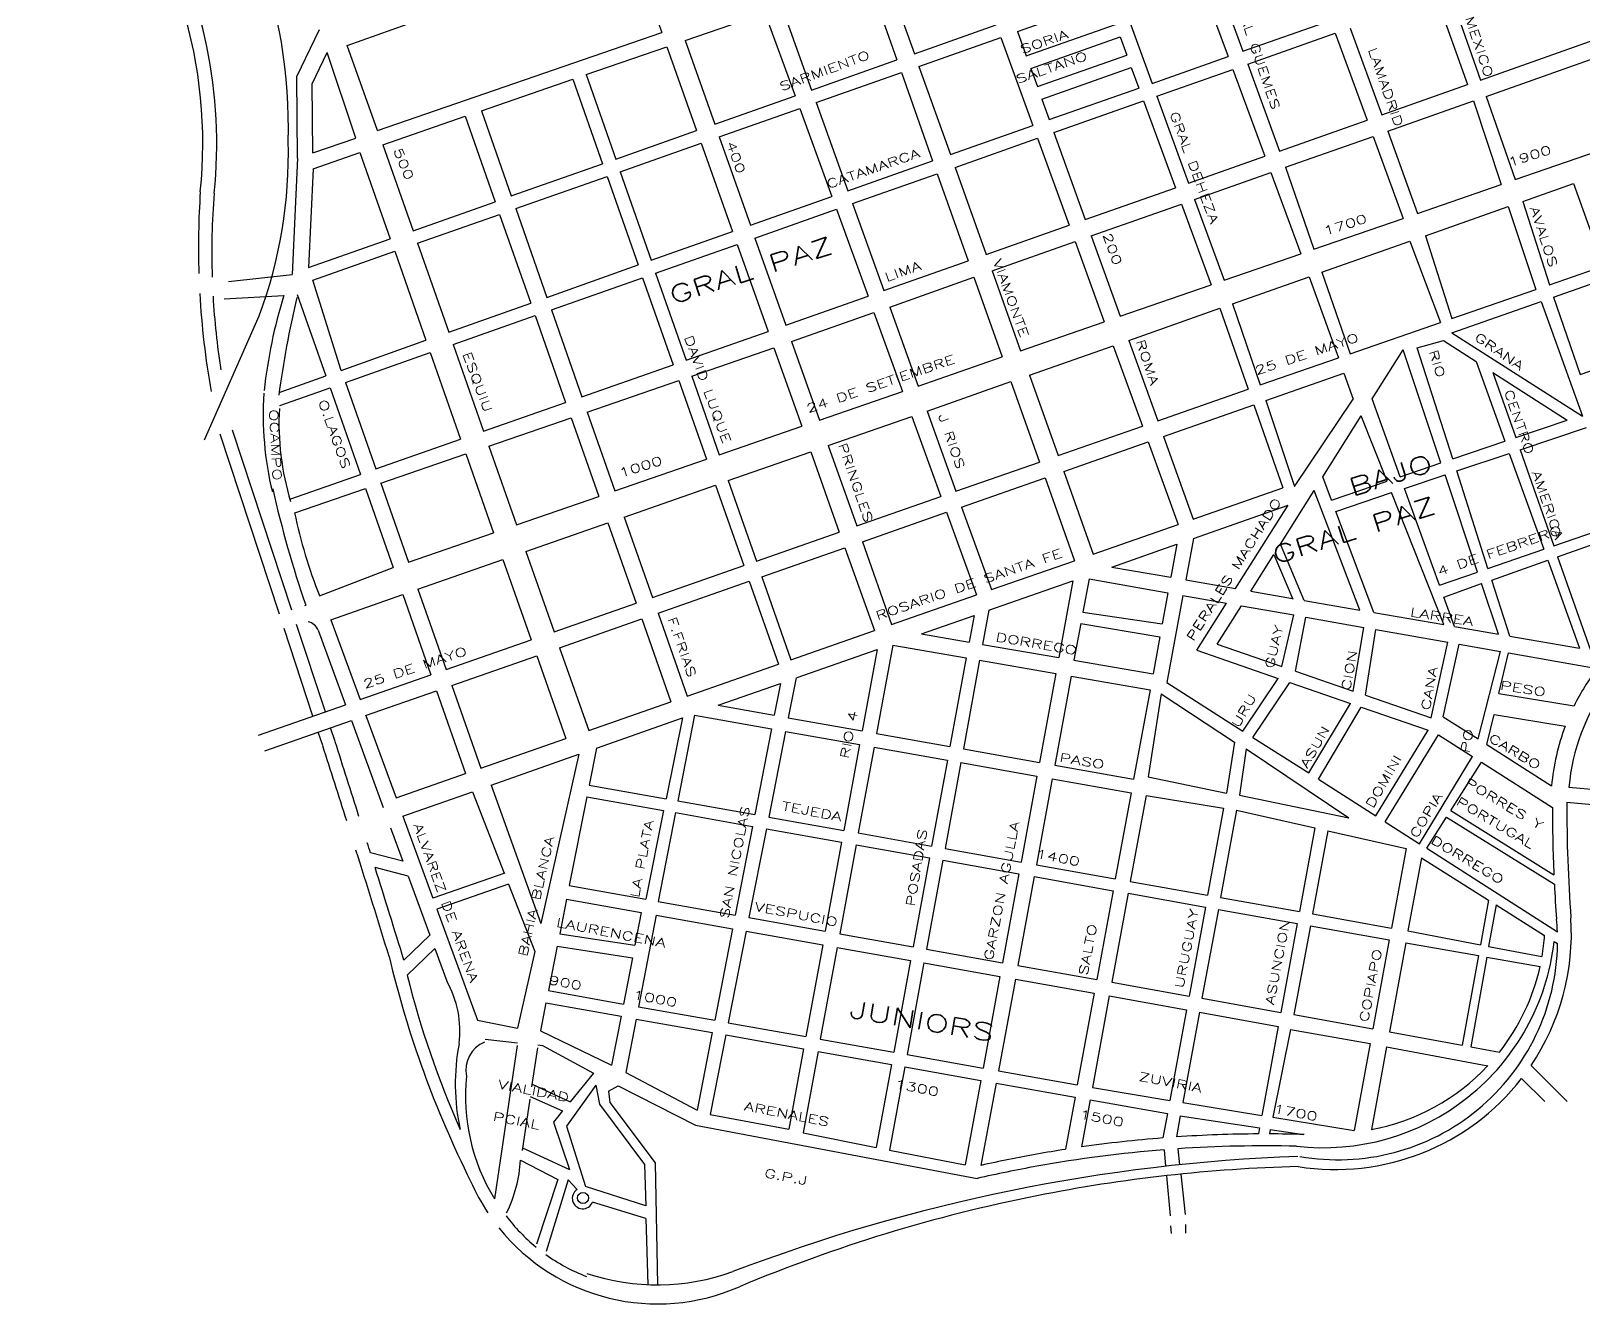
# Model space of a CAD drawing. Header units: millimetres. Extents: x 4375152 to 4409667, y 6523746 to 6549185.
# Drawn here: x 4388184 to 4389968, y 6523746 to 6525209 of the extents above; entities that cross this region are included whole.
import ezdxf

# ---------------------------------------------------------------- set-up
doc = ezdxf.new("R2010")
doc.units = ezdxf.units.MM
for name, color, linetype in [('FERROCARRIL', 252, 'VÍAS'), ('LINEA CALLE', 252, 'Continuous'), ('NOMBRE BARRIO', 8, 'Continuous'), ('NOMBRE CALLE', 252, 'Continuous')]:
    doc.layers.add(name, color=color, linetype=linetype)
doc.styles.add('ROMANS', font='romans')
doc.linetypes.add('VÍAS', pattern='A,3.81,[130,ltypeshp.shx,S=6.35,R=0,X=0,Y=0],3.81', length=7.62)

msp = doc.modelspace()

# ---------------------------------------------------------------- linework, layer by layer
at = {"layer": 'FERROCARRIL', "ltscale": 0.3, "transparency": 33554687, "flags": 128}
msp.add_lwpolyline([(4388383, 6524738.8), (4388445.7, 6524881.4, 0.095799), (4388479, 6525082.1, 0.099176), (4388441.1, 6525305.9, 0.028955), (4388401.5, 6525410.3, 0.018622), (4388363.9, 6525472.1), (4388330.9, 6525512.5), (4388289.5, 6525564.8), (4388255.4, 6525600.9, 0.143495), (4387953.5, 6525771, 0.093272), (4387608.5, 6525795.1, -0.007305), (4387281, 6525816.8, -0.046555), (4387034.3, 6525864.6, -0.094694), (4386733.5, 6526058.2, -0.095039), (4386562.4, 6526318.1, -0.110674), (4386501.4, 6526678.2), (4386631, 6527609.3), (4386717, 6528226.6), (4386818.4, 6528982.1), (4386939, 6529805.3), (4387089.5, 6530917.2), (4387240.1, 6532048.9), (4387340.9, 6532769.3), (4387406.3, 6533303.7), (4387418.6, 6533352.1), (4387561, 6534411.1), (4387667.1, 6535188.8), (4387748.3, 6535774.3), (4387829.1, 6536331.3), (4387831.5, 6536348)], format="xyb", dxfattribs=at)
at = {"layer": 'LINEA CALLE', "transparency": 33554687}
for p, q in [((4388546.9, 6525192.3), (4388872.3, 6525308.4)), ((4388872.3, 6525308.4), (4388908.3, 6525207)), ((4389539, 6525286.5), (4389576.2, 6525185.5)), ((4389145, 6525270.2), (4389178.5, 6525175.6)), ((4389164.8, 6525277), (4389198.6, 6525182.6)), ((4389521.8, 6525280.5), (4389559.1, 6525179.5)), ((4389435, 6525249.8), (4389471.8, 6525148.7)), ((4389798.6, 6525247.3), (4389834.3, 6525147.2)), ((4389814.1, 6525252.7), (4389849.1, 6525152.4)), ((4388935.1, 6525197.9), (4389026.9, 6525229.5)), ((4389026.9, 6525229.5), (4389061.6, 6525134.3)), ((4389046.2, 6525236.2), (4389080.4, 6525140.9)), ((4389317.2, 6525208.2), (4389419.4, 6525244.3)), ((4388489.1, 6525156.6), (4388514.9, 6525210.6)), ((4389198.6, 6525182.6), (4389292.7, 6525215.9)), ((4389327.2, 6525180.4), (4389429.6, 6525216.5)), ((4389576.2, 6525185.5), (4389676.9, 6525221.1)), ((4389699.3, 6525212.2), (4389735.7, 6525112.4)), ((4388581.5, 6525094.4), (4388546.9, 6525192.3)), ((4388581.5, 6525094.4), (4388908.3, 6525207)), ((4388935.1, 6525197.9), (4388969.1, 6525101.6)), ((4389203.7, 6525168.2), (4389297.9, 6525201.4)), ((4389297.9, 6525201.4), (4389334.7, 6525100.3)), ((4389317.2, 6525208.2), (4389327.2, 6525180.4)), ((4389332.4, 6525165.9), (4389434.9, 6525202.1)), ((4389434.9, 6525202.1), (4389442.6, 6525181.2)), ((4389581.6, 6525170.7), (4389682.3, 6525206.2)), ((4389682.3, 6525206.2), (4389718.9, 6525106.4)), ((4389849.1, 6525152.4), (4389981, 6525198.9)), ((4388506.5, 6525148), (4388523.8, 6525184.1)), ((4388556.6, 6525085.8), (4388523.8, 6525184.1)), ((4388821.4, 6525158.7), (4388914.1, 6525190.7)), ((4388914.1, 6525190.7), (4388948.4, 6525094.3)), ((4389080.4, 6525140.9), (4389178.5, 6525175.6)), ((4389339.9, 6525144.9), (4389442.6, 6525181.2)), ((4389471.8, 6525148.7), (4389559.1, 6525179.5)), ((4389855.6, 6525133.6), (4389987.6, 6525180.2)), ((4388489.7, 6525062.8), (4388489.1, 6525156.6)), ((4388821.4, 6525158.7), (4388855.4, 6525061.5)), ((4389085.6, 6525126.5), (4389183.6, 6525161.1)), ((4389183.6, 6525161.1), (4389219.6, 6525059.7)), ((4389203.7, 6525168.2), (4389240, 6525066.9)), ((4389332.4, 6525165.9), (4389340, 6525144.9)), ((4389345.1, 6525130.5), (4389447.9, 6525166.8)), ((4389447.9, 6525166.8), (4389456.5, 6525143.3)), ((4389477.3, 6525133.9), (4389564.5, 6525164.7)), ((4389564.5, 6525164.7), (4389601.3, 6525064.9)), ((4389581.6, 6525170.7), (4389618.3, 6525070.9)), ((4388507.4, 6525068.9), (4388506.5, 6525148)), ((4388701, 6525117.2), (4388806.1, 6525153.4)), ((4388806.1, 6525153.4), (4388840.3, 6525056.2)), ((4389353.6, 6525107), (4389456.5, 6525143.3)), ((4389735.7, 6525112.4), (4389834.3, 6525147.2)), ((4388969.1, 6525101.6), (4389061.6, 6525134.3)), ((4389085.6, 6525126.5), (4389122.1, 6525025.2)), ((4389345.2, 6525130.5), (4389353.6, 6525107)), ((4389359, 6525092.1), (4389462, 6525128.5)), ((4389462, 6525128.5), (4389498.6, 6525028.7)), ((4389477.3, 6525133.9), (4389513.7, 6525034)), ((4389742.5, 6525093.6), (4389841, 6525128.4)), ((4389841, 6525128.4), (4389872.8, 6525032.4)), ((4389855.6, 6525133.6), (4389888.9, 6525038)), ((4388587.8, 6525078.2), (4388682.3, 6525110.8)), ((4388682.3, 6525110.8), (4388716.8, 6525012.6)), ((4388701, 6525117.2), (4388735.4, 6525019.2)), ((4388974.2, 6525087.2), (4389066.8, 6525119.8)), ((4389066.8, 6525119.8), (4389103.6, 6525018.7)), ((4389618.3, 6525070.9), (4389718.9, 6525106.4)), ((4388507.4, 6525068.9), (4388556.6, 6525085.8)), ((4388855.4, 6525061.5), (4388948.4, 6525094.3)), ((4388974.2, 6525087.2), (4389010.1, 6524985.7)), ((4389240, 6525066.9), (4389334.7, 6525100.3)), ((4389245.3, 6525052), (4389340.1, 6525085.5)), ((4389340.1, 6525085.5), (4389376.5, 6524985.6)), ((4389359, 6525092.1), (4389395, 6524992.1)), ((4389625.2, 6525052.2), (4389725.8, 6525087.7)), ((4389725.8, 6525087.7), (4389760.3, 6524993.5)), ((4389742.5, 6525093.6), (4389776.8, 6524999.2)), ((4388507.6, 6525050.6), (4388561.5, 6525069.1)), ((4388561.5, 6525069.1), (4388596.3, 6524970.1)), ((4388587.8, 6525078.2), (4388622.5, 6524979.3)), ((4388860.5, 6525047), (4388953.5, 6525079.9)), ((4388953.5, 6525079.9), (4388989.5, 6524978.5)), ((4389888.9, 6525038), (4390021.9, 6525084)), ((4388489.7, 6525062.8), (4388483.6, 6524928.8)), ((4388507.6, 6525050.6), (4388502.4, 6524936.9)), ((4388735.4, 6525019.2), (4388840.3, 6525056.2)), ((4389122.1, 6525025.2), (4389219.6, 6525059.7)), ((4389245.3, 6525052), (4389281.1, 6524951.9)), ((4389513.7, 6525034), (4389601.3, 6525064.9)), ((4389625.2, 6525052.2), (4389657.8, 6524958.1)), ((4388740.5, 6525004.7), (4388845.4, 6525041.7)), ((4388845.4, 6525041.7), (4388881.1, 6524940)), ((4388860.5, 6525047), (4388896.1, 6524945.3)), ((4389127.4, 6525010.4), (4389224.9, 6525044.8)), ((4389224.9, 6525044.8), (4389260.4, 6524944.6)), ((4389520.5, 6525015.3), (4389608.2, 6525046.2)), ((4389608.2, 6525046.2), (4389642.7, 6524952.8)), ((4389776.8, 6524999.2), (4389872.8, 6525032.4)), ((4389897.7, 6525013), (4389956, 6525033.5)), ((4389956, 6525033.5), (4389990.1, 6524938.6)), ((4389010.1, 6524985.7), (4389103.6, 6525018.7)), ((4389395, 6524992.1), (4389498.6, 6525028.7)), ((4389520.5, 6525015.3), (4389554.4, 6524922.3)), ((4388622.5, 6524979.3), (4388716.8, 6525012.6)), ((4388627.6, 6524964.8), (4388721.9, 6524998.1)), ((4388721.9, 6524998.1), (4388757.7, 6524896.1)), ((4388740.5, 6525004.7), (4388776.4, 6524902.7)), ((4389015.4, 6524970.8), (4389109, 6525003.9)), ((4389109, 6525003.9), (4389145.3, 6524904)), ((4389127.4, 6525010.4), (4389163.4, 6524910.4)), ((4389401.8, 6524973.4), (4389505.5, 6525010)), ((4389505.5, 6525010), (4389539.6, 6524917.2)), ((4389786.1, 6524973.6), (4389881.1, 6525007.1)), ((4389881.1, 6525007.1), (4389912.6, 6524911.8)), ((4389897.7, 6525013), (4389928.3, 6524917.2)), ((4388896.1, 6524945.3), (4388989.5, 6524978.5)), ((4389281.1, 6524951.9), (4389376.5, 6524985.6)), ((4389657.8, 6524958.1), (4389760.3, 6524993.5)), ((4388502.4, 6524936.9), (4388596.3, 6524970.1)), ((4388627.6, 6524964.8), (4388663.5, 6524862.6)), ((4388901.2, 6524930.6), (4388994.8, 6524963.6)), ((4388994.8, 6524963.6), (4389030.4, 6524863.4)), ((4389015.4, 6524970.8), (4389050.8, 6524870.6)), ((4389287.8, 6524933.1), (4389383.3, 6524966.9)), ((4389383.3, 6524966.9), (4389416.8, 6524874.7)), ((4389401.8, 6524973.4), (4389435, 6524881)), ((4389667, 6524931.6), (4389768, 6524967.2)), ((4389768, 6524967.2), (4389803.1, 6524873.8)), ((4389786.1, 6524973.6), (4389816.2, 6524878.3)), ((4388507.2, 6524922.3), (4388601.4, 6524955.6)), ((4388601.4, 6524955.6), (4388637.3, 6524853.3)), ((4389163.4, 6524910.4), (4389260.4, 6524944.6)), ((4389554.4, 6524922.3), (4389642.7, 6524952.8)), ((4388410.6, 6524921.1), (4388483.6, 6524928.8)), ((4388776.4, 6524902.7), (4388881.1, 6524940)), ((4388781.4, 6524888.3), (4388886.3, 6524925.3)), ((4388886.3, 6524925.3), (4388921.4, 6524825.2)), ((4388901.2, 6524930.6), (4388936.3, 6524830.4)), ((4389170.2, 6524891.6), (4389267.1, 6524925.8)), ((4389267.1, 6524925.8), (4389299.6, 6524834.2)), ((4389287.8, 6524933.1), (4389320.6, 6524841.4)), ((4389564.3, 6524895.3), (4389652.4, 6524926.4)), ((4389652.4, 6524926.4), (4389685.9, 6524833.2)), ((4389667, 6524931.6), (4389699.5, 6524837.9)), ((4389928.3, 6524917.2), (4389990.1, 6524938.6)), ((4389932.9, 6524902.8), (4389995.1, 6524924.6)), ((4388539.8, 6524818.7), (4388507.2, 6524922.3)), ((4389435, 6524881), (4389539.6, 6524917.2)), ((4389816.2, 6524878.3), (4389912.6, 6524911.8)), ((4388405.6, 6524901), (4388473.9, 6524904.8)), ((4388489.5, 6524905.8), (4388522.2, 6524812.5)), ((4388663.5, 6524862.6), (4388757.7, 6524896.1)), ((4389050.8, 6524870.6), (4389145.3, 6524904)), ((4389170.2, 6524891.6), (4389202.9, 6524800.7)), ((4389445, 6524853.2), (4389549.6, 6524890.1)), ((4389549.6, 6524890.1), (4389582.2, 6524797.2)), ((4389564.3, 6524895.3), (4389596.1, 6524802.1)), ((4389816.2, 6524861.9), (4389918.7, 6524897.8)), ((4389918.7, 6524897.8), (4389966.4, 6524766)), ((4389932.9, 6524902.8), (4389963.7, 6524814.2)), ((4388668.5, 6524848.4), (4388762.8, 6524881.7)), ((4388762.8, 6524881.7), (4388797.8, 6524781.9)), ((4388781.4, 6524888.3), (4388816.5, 6524788.4)), ((4389057.4, 6524851.8), (4389152.1, 6524885.2)), ((4389152.1, 6524885.2), (4389185.1, 6524794.6)), ((4389320.6, 6524841.4), (4389416.8, 6524874.7)), ((4389699.5, 6524837.9), (4389803.1, 6524873.8)), ((4388539.8, 6524818.7), (4388637.3, 6524853.3)), ((4388936.3, 6524830.4), (4389030.4, 6524863.4)), ((4389445, 6524853.2), (4389478.3, 6524760.9)), ((4389776.3, 6524844.8), (4389806.5, 6524853.1)), ((4389806.5, 6524853.1), (4389844.1, 6524828.9)), ((4389816.2, 6524861.9), (4389966.4, 6524766)), ((4388544.7, 6524804.8), (4388642.3, 6524839.2)), ((4388642.3, 6524839.2), (4388677.2, 6524739.6)), ((4388668.5, 6524848.4), (4388703.5, 6524748.8)), ((4388942.7, 6524812.1), (4389037.1, 6524844.7)), ((4389037.1, 6524844.7), (4389069.1, 6524754.5)), ((4389057.4, 6524851.8), (4389089.4, 6524761.5)), ((4389330.7, 6524813.2), (4389427, 6524846.9)), ((4389427, 6524846.9), (4389460.6, 6524754.7)), ((4389724.6, 6524786), (4389760.2, 6524842.4)), ((4389803.7, 6524712.4), (4389760.2, 6524842.4)), ((4389817.3, 6524717), (4389776.3, 6524844.8)), ((4389963.7, 6524814.2), (4390026.9, 6524836.1)), ((4388816.5, 6524788.4), (4388921.4, 6524825.2)), ((4389202.9, 6524800.7), (4389299.6, 6524834.2)), ((4389596.1, 6524802.1), (4389685.9, 6524833.2)), ((4389844.1, 6524828.9), (4389877.2, 6524737.4)), ((4388468.6, 6524793.4), (4388522.2, 6524812.5)), ((4388544.7, 6524804.8), (4388579.6, 6524705.4)), ((4388822.7, 6524770.8), (4388927.8, 6524807)), ((4388927.8, 6524807), (4388959.6, 6524716.6)), ((4388942.7, 6524812.1), (4388974.3, 6524721.7)), ((4389213.2, 6524772), (4389309.6, 6524805.8)), ((4389309.6, 6524805.8), (4389342.4, 6524713.3)), ((4389330.7, 6524813.2), (4389363.7, 6524720.8)), ((4389602.3, 6524784), (4389692.2, 6524815.4)), ((4389692.2, 6524815.4), (4389702.9, 6524785.5)), ((4389863.5, 6524816.4), (4389948.7, 6524761.7)), ((4389863.5, 6524816.4), (4389889.7, 6524741.6)), ((4388469.3, 6524778.2), (4388527.1, 6524798.6)), ((4388527.1, 6524798.6), (4388562, 6524699.2)), ((4388703.5, 6524748.8), (4388797.8, 6524781.9)), ((4389089.4, 6524761.5), (4389185.1, 6524794.6)), ((4389478.3, 6524760.9), (4389582.2, 6524797.2)), ((4389602.3, 6524784), (4389635.3, 6524685.1)), ((4389635.3, 6524685.1), (4389702.9, 6524785.5)), ((4389756.9, 6524696.5), (4389724.6, 6524786)), ((4388709.5, 6524731.8), (4388804, 6524764.3)), ((4388804, 6524764.3), (4388835.8, 6524673.8)), ((4388822.7, 6524770.8), (4388854.5, 6524680.2)), ((4389099.7, 6524732.3), (4389195.5, 6524765.9)), ((4389195.5, 6524765.9), (4389229, 6524673.7)), ((4389213.2, 6524772), (4389246.4, 6524679.8)), ((4389484.8, 6524742.8), (4389588.5, 6524779.1)), ((4389588.5, 6524779.1), (4389622, 6524683.7)), ((4389667.9, 6524696.3), (4389712.2, 6524766.5)), ((4389741.8, 6524691.4), (4389712.2, 6524766.5)), ((4388483.2, 6524543.1), (4388415, 6524750)), ((4388974.3, 6524721.7), (4389069.1, 6524754.5)), ((4389363.7, 6524720.8), (4389460.6, 6524754.7)), ((4389889.7, 6524741.6), (4389948.7, 6524761.7)), ((4389894.6, 6524727.5), (4389971.1, 6524753)), ((4388469, 6524538.4), (4388400.8, 6524745.3)), ((4388579.6, 6524705.4), (4388677.2, 6524739.6)), ((4388709.5, 6524731.8), (4388741.3, 6524641.1)), ((4389099.7, 6524732.3), (4389132.4, 6524639.9)), ((4389370.2, 6524702.7), (4389467.1, 6524736.6)), ((4389467.1, 6524736.6), (4389501.7, 6524641.7)), ((4389484.8, 6524742.8), (4389519.1, 6524647.7)), ((4389817.3, 6524717), (4389877.2, 6524737.4)), ((4388585.3, 6524689), (4388683.2, 6524722.7)), ((4388683.2, 6524722.7), (4388715.1, 6524632)), ((4388854.5, 6524680.2), (4388959.6, 6524716.6)), ((4388984.7, 6524692), (4389079.5, 6524725.2)), ((4389079.5, 6524725.2), (4389112.3, 6524632.9)), ((4389246.4, 6524679.8), (4389342.4, 6524713.3)), ((4389756.9, 6524696.5), (4389803.7, 6524712.4)), ((4389821.8, 6524703.1), (4389882.2, 6524723.3)), ((4389882.2, 6524723.3), (4389922, 6524613.3)), ((4389894.6, 6524727.5), (4389933.3, 6524617.2)), ((4388482.2, 6524671.2), (4388562, 6524699.2)), ((4389252.9, 6524661.7), (4389348.8, 6524695.2)), ((4389348.8, 6524695.2), (4389382.6, 6524600)), ((4389370.2, 6524702.7), (4389404.2, 6524607.6)), ((4389677.9, 6524669.6), (4389667.9, 6524696.3)), ((4389761.8, 6524683.1), (4389808.4, 6524698.6)), ((4389845.8, 6524587), (4389808.4, 6524698.6)), ((4389857.7, 6524591.1), (4389821.8, 6524703.1)), ((4388486.5, 6524654.9), (4388567.8, 6524682.9)), ((4388567.8, 6524682.9), (4388599.7, 6524592.1)), ((4388585.3, 6524689), (4388617.3, 6524598.2)), ((4388865.1, 6524650.2), (4388970, 6524686.9)), ((4388970, 6524686.9), (4389002.5, 6524594.5)), ((4388984.7, 6524692), (4389017, 6524599.6)), ((4389519.1, 6524647.7), (4389622, 6524683.7)), ((4389619.2, 6524619.1), (4389658, 6524680.5)), ((4389710.3, 6524543.3), (4389658, 6524680.5)), ((4389677.8, 6524669.6), (4389741.8, 6524691.4)), ((4389682.8, 6524656.7), (4389747, 6524678.2)), ((4389806.9, 6524526.5), (4389747, 6524678.2)), ((4389802, 6524571.8), (4389761.8, 6524683.1)), ((4388741.3, 6524641.1), (4388835.8, 6524673.8)), ((4389132.4, 6524639.9), (4389229, 6524673.7)), ((4389252.9, 6524661.7), (4389287.1, 6524566.7)), ((4389519.3, 6524625.7), (4389628.2, 6524664)), ((4389567.7, 6524568), (4389628.2, 6524664)), ((4389726.5, 6524540.5), (4389682.8, 6524656.7)), ((4388752, 6524610.6), (4388846.4, 6524643.6)), ((4388846.4, 6524643.6), (4388878.9, 6524551.3)), ((4388865.1, 6524650.2), (4388897.5, 6524557.8)), ((4389138.8, 6524621.7), (4389235.6, 6524655.6)), ((4389235.6, 6524655.6), (4389270.1, 6524560.7)), ((4389404.2, 6524607.6), (4389501.7, 6524641.7)), ((4389933.3, 6524617.2), (4390010.5, 6524643.8)), ((4388617.3, 6524598.2), (4388715.1, 6524632)), ((4389017, 6524599.6), (4389112.3, 6524632.9)), ((4389138.8, 6524621.7), (4389172.4, 6524526.6)), ((4389519.3, 6524625.7), (4389510.5, 6524577.9)), ((4389937.8, 6524604.5), (4390014.9, 6524631.8)), ((4388752, 6524610.6), (4388784.5, 6524518.3)), ((4389023.4, 6524581.3), (4389118.8, 6524614.7)), ((4389118.8, 6524614.7), (4389152.6, 6524519.7)), ((4389425.4, 6524592.7), (4389500.2, 6524619)), ((4389500.2, 6524619), (4389493.2, 6524580.9)), ((4389585.1, 6524565), (4389611.7, 6524607.2)), ((4389611.7, 6524607.2), (4389633.5, 6524555.8)), ((4389646.5, 6524554.3), (4389619.2, 6524619.1)), ((4389857.7, 6524591.1), (4389922, 6524613.3)), ((4389937.8, 6524604.5), (4389975.4, 6524497.2)), ((4388515, 6524559.8), (4388599.7, 6524592.1)), ((4388628.1, 6524567.2), (4388725.8, 6524601.4)), ((4388725.8, 6524601.4), (4388758.2, 6524509.1)), ((4388897.5, 6524557.8), (4389002.5, 6524594.5)), ((4389287.1, 6524566.7), (4389382.6, 6524600)), ((4389425.4, 6524592.7), (4389493.2, 6524580.9)), ((4389802, 6524571.8), (4389845.8, 6524587)), ((4389862, 6524577.7), (4389926.6, 6524600.5)), ((4389926.6, 6524600.5), (4389963.1, 6524499.4)), ((4388904, 6524539.5), (4389008.9, 6524576.3)), ((4389008.9, 6524576.3), (4389042.3, 6524481.1)), ((4389023.4, 6524581.3), (4389056.7, 6524486.2)), ((4389284.2, 6524543.1), (4389380.7, 6524577)), ((4389380.7, 6524577), (4389364.4, 6524488.6)), ((4389399.3, 6524579.1), (4389392.2, 6524540.8)), ((4389399.3, 6524579.1), (4389489.9, 6524563.1)), ((4389510.5, 6524577.9), (4389567.7, 6524568)), ((4389806.9, 6524558.2), (4389850.3, 6524573.6)), ((4389869.7, 6524515.6), (4389850.3, 6524573.6)), ((4389882.7, 6524513.3), (4389862, 6524577.7)), ((4388528, 6524532.1), (4388610.6, 6524561.1)), ((4388610.6, 6524561.1), (4388643, 6524468.8)), ((4388628.1, 6524567.2), (4388660.5, 6524475)), ((4388784.5, 6524518.3), (4388878.9, 6524551.3)), ((4389172.4, 6524526.6), (4389270.1, 6524560.7)), ((4389489.9, 6524563.1), (4389483.3, 6524527.3)), ((4389507.2, 6524560.1), (4389488.8, 6524460)), ((4389507.2, 6524560.1), (4389557.1, 6524551.2)), ((4389523, 6524497), (4389557.1, 6524551.2)), ((4389585.1, 6524565), (4389633.1, 6524556.7)), ((4389646.5, 6524554.3), (4389710.3, 6524543.3)), ((4389819.1, 6524524.4), (4389806.9, 6524558.2)), ((4388498, 6524548.6), (4388499.1, 6524548.9)), ((4388528, 6524532.1), (4388561.6, 6524440.3)), ((4388790.9, 6524500), (4388885.3, 6524533)), ((4388885.3, 6524533), (4388918.7, 6524437.9)), ((4388904, 6524539.5), (4388937.4, 6524444.4)), ((4389206.9, 6524515.9), (4389267.3, 6524537.1)), ((4389267.3, 6524537.1), (4389261.6, 6524506.4)), ((4389284.2, 6524543.1), (4389277, 6524503.8)), ((4389392.2, 6524540.8), (4389483.3, 6524527.3)), ((4389546.5, 6524504), (4389574.4, 6524548.2)), ((4389574.4, 6524548.2), (4389634.5, 6524537.6)), ((4389621, 6524478.4), (4389634.5, 6524537.6)), ((4389636.4, 6524473.1), (4389648.4, 6524535.1)), ((4389648.4, 6524535.1), (4389715.1, 6524523.4)), ((4389726.5, 6524540.5), (4389806.9, 6524526.5)), ((4388507.5, 6524421.4), (4388474.4, 6524521.9)), ((4388521.7, 6524426.4), (4388488.6, 6524526.6)), ((4388513.6, 6524520), (4388544.9, 6524434.5)), ((4389056.7, 6524486.2), (4389152.6, 6524519.7)), ((4389206.9, 6524515.9), (4389261.6, 6524506.4)), ((4389389.8, 6524527.7), (4389382, 6524485.5)), ((4389389.8, 6524527.7), (4389480.6, 6524512.5)), ((4389702.9, 6524450.1), (4389715.1, 6524523.4)), ((4389717.1, 6524445.3), (4389728.8, 6524520.9)), ((4389728.8, 6524520.9), (4389811.6, 6524506.3)), ((4389819.1, 6524524.4), (4389869.7, 6524515.6)), ((4388660.5, 6524475), (4388758.2, 6524509.1)), ((4388790.9, 6524500), (4388824.3, 6524404.9)), ((4389063.9, 6524465.7), (4389155.8, 6524498)), ((4389155.8, 6524498), (4389138.6, 6524404.4)), ((4389173.8, 6524502.8), (4389155.2, 6524401.4)), ((4389173.8, 6524502.8), (4389258.2, 6524488.2)), ((4389277, 6524503.8), (4389364.4, 6524488.6)), ((4389480.6, 6524512.5), (4389472.8, 6524469.8)), ((4389523, 6524497), (4389616.6, 6524464.7)), ((4389546.5, 6524504), (4389621, 6524478.4)), ((4389792.5, 6524419.3), (4389811.6, 6524506.3)), ((4389806.2, 6524420.6), (4389824.5, 6524504.1)), ((4389824.5, 6524504.1), (4389872.1, 6524495.7)), ((4389882.7, 6524513.3), (4389963.1, 6524499.4)), ((4388667, 6524456.6), (4388764.7, 6524490.8)), ((4388764.7, 6524490.8), (4388798.1, 6524395.8)), ((4388937.4, 6524444.4), (4389042.3, 6524481.1)), ((4389258.2, 6524488.2), (4389239.5, 6524386.4)), ((4389273.6, 6524485.5), (4389254.9, 6524383.6)), ((4389273.6, 6524485.5), (4389361.1, 6524470.4)), ((4389382, 6524485.5), (4389472.8, 6524469.8)), ((4389846.3, 6524395.1), (4389872.1, 6524495.7)), ((4389870.4, 6524447.3), (4389881.4, 6524494)), ((4389881.4, 6524494), (4389983.3, 6524476)), ((4388561.6, 6524440.3), (4388643, 6524468.8)), ((4389062.7, 6524465.4), (4389053.7, 6524419.5)), ((4389361.1, 6524470.4), (4389342.2, 6524368.1)), ((4389378.7, 6524467.4), (4389359.8, 6524364.9)), ((4389378.7, 6524467.4), (4389469.4, 6524451.7)), ((4389576.2, 6524404.2), (4389616.6, 6524464.7)), ((4389636.4, 6524473.1), (4389702.9, 6524450.1)), ((4388568, 6524422), (4388649.4, 6524450.4)), ((4388649.4, 6524450.4), (4388682.8, 6524355.5)), ((4388667, 6524456.6), (4388700.4, 6524361.6)), ((4388973.3, 6524433.8), (4389044.7, 6524458.9)), ((4389044.7, 6524458.9), (4389037.6, 6524422.4)), ((4389469.4, 6524451.7), (4389450.5, 6524348.8)), ((4389482.3, 6524447), (4389467.3, 6524351.4)), ((4389482.3, 6524447), (4389566.6, 6524391.5)), ((4389488.8, 6524460), (4389576.2, 6524404.2)), ((4389587.5, 6524396.9), (4389630.2, 6524459.9)), ((4389630.2, 6524459.9), (4389699.7, 6524435.9)), ((4389717.1, 6524445.3), (4389792.5, 6524419.3)), ((4389870.4, 6524447.3), (4389956.7, 6524433.1)), ((4388445, 6524399.6), (4388544.9, 6524434.5)), ((4388824.3, 6524404.9), (4388918.7, 6524437.9)), ((4388973.3, 6524433.8), (4389037.6, 6524422.4)), ((4389651.7, 6524356), (4389699.7, 6524435.9)), ((4389663.1, 6524348.7), (4389712.2, 6524431.6)), ((4389712.2, 6524431.6), (4389789, 6524405.1)), ((4388452.1, 6524381.4), (4388551.6, 6524416.2)), ((4388533, 6524392.1), (4388527.8, 6524407.9)), ((4388551.6, 6524416.2), (4388588.2, 6524316.2)), ((4388568.3, 6524422), (4388602.9, 6524327.6)), ((4388833.4, 6524384.7), (4388932, 6524419.3)), ((4388932, 6524419.3), (4388913.2, 6524326.4)), ((4388945.8, 6524422.5), (4388926.6, 6524324)), ((4388945.8, 6524422.5), (4389034.5, 6524406.7)), ((4389034.5, 6524406.7), (4389015.3, 6524308.2)), ((4389053.7, 6524419.5), (4389138.6, 6524404.4)), ((4389806.2, 6524420.6), (4389846.3, 6524395.1)), ((4389856.5, 6524388.6), (4389864.7, 6524423.1)), ((4389864.7, 6524423.1), (4389946.5, 6524409.7)), ((4388518.7, 6524387.4), (4388513.6, 6524402.9)), ((4388700.4, 6524361.6), (4388798.1, 6524395.8)), ((4389050.6, 6524403.8), (4389031.2, 6524305.3)), ((4389050.6, 6524403.8), (4389135.7, 6524388.6)), ((4389155.2, 6524401.4), (4389239.5, 6524386.4)), ((4389566.6, 6524391.5), (4389557.1, 6524332.6)), ((4389587.5, 6524396.9), (4389651.7, 6524356)), ((4389728.8, 6524306.8), (4389789, 6524405.1)), ((4389739.7, 6524299.8), (4389800.8, 6524399.8)), ((4389800.8, 6524399.8), (4389839.8, 6524375)), ((4388712.1, 6524342.1), (4388813, 6524377.5)), ((4388813, 6524377.5), (4388769.5, 6524182.8)), ((4388833.4, 6524384.7), (4388825, 6524342.1)), ((4389135.7, 6524388.6), (4389117.5, 6524289.9)), ((4389152.3, 6524385.7), (4389134.1, 6524287)), ((4389152.3, 6524385.7), (4389236.6, 6524370.6)), ((4389254.9, 6524383.6), (4389342.2, 6524368.1)), ((4389579.7, 6524383.7), (4389572.1, 6524330.4)), ((4389579.7, 6524383.7), (4389697.8, 6524304.5)), ((4389779.1, 6524274.6), (4389839.8, 6524375)), ((4389856.5, 6524388.6), (4389930.8, 6524341.3)), ((4388602.9, 6524327.6), (4388682.8, 6524355.5)), ((4389236.6, 6524370.6), (4389218.4, 6524272)), ((4389252, 6524367.9), (4389233.8, 6524269.2)), ((4389252, 6524367.9), (4389339.3, 6524352.3)), ((4389359.8, 6524364.9), (4389450.5, 6524348.8)), ((4389814.9, 6524312.8), (4389850.2, 6524368.4)), ((4389850.2, 6524368.4), (4389931.8, 6524316.4)), ((4388712.1, 6524342.1), (4388769.5, 6524182.8)), ((4388825, 6524342.1), (4388913.2, 6524326.4)), ((4389339.3, 6524352.3), (4389321.2, 6524253.6)), ((4389356.9, 6524349.2), (4389338.8, 6524250.5)), ((4389356.9, 6524349.2), (4389447.6, 6524333)), ((4389467.3, 6524351.4), (4389557.1, 6524332.6)), ((4389663.1, 6524348.7), (4389728.8, 6524306.8)), ((4389950.7, 6524339.7), (4390042.3, 6524331.8)), ((4388610.6, 6524306.4), (4388690.7, 6524334.5)), ((4388690.7, 6524334.5), (4388727.2, 6524240.7)), ((4388822.3, 6524328.5), (4388802, 6524226.6)), ((4388822.3, 6524328.5), (4388910.4, 6524312.8)), ((4388926.6, 6524324), (4389015.3, 6524308.2)), ((4389447.6, 6524333), (4389429.4, 6524234.3)), ((4389464.8, 6524330), (4389446.7, 6524231.3)), ((4389464.8, 6524330), (4389554, 6524315.5)), ((4389572.1, 6524330.4), (4389697.8, 6524304.5)), ((4389948.4, 6524322.3), (4390029.6, 6524314.9)), ((4388610.6, 6524306.4), (4388645.1, 6524212.2)), ((4388910.4, 6524312.8), (4388889.9, 6524211)), ((4388923.9, 6524310.4), (4388904, 6524208.4)), ((4388923.9, 6524310.4), (4389012.6, 6524294.6)), ((4389031.2, 6524305.3), (4389117.5, 6524289.9)), ((4389554, 6524315.5), (4389535.6, 6524215.4)), ((4389568.9, 6524313.1), (4389550.5, 6524212.8)), ((4389568.9, 6524313.1), (4389658.8, 6524292.8)), ((4389739.7, 6524299.8), (4389779.1, 6524274.6)), ((4389787.4, 6524269.4), (4389810.1, 6524305.3)), ((4389810.1, 6524305.3), (4389934, 6524228.1)), ((4389814.9, 6524312.8), (4389933.4, 6524238.9)), ((4388596.7, 6524293), (4388610.7, 6524254.6)), ((4389012.6, 6524294.6), (4388992.7, 6524192.6)), ((4389028.5, 6524291.7), (4389008.4, 6524189.8)), ((4389028.5, 6524291.7), (4389115, 6524276.3)), ((4389134.1, 6524287), (4389218.4, 6524272)), ((4389658.8, 6524292.8), (4389641.1, 6524196.6)), ((4389673.7, 6524289.5), (4389656.1, 6524193.9)), ((4389673.7, 6524289.5), (4389763.6, 6524269.2)), ((4388610.7, 6524254.6), (4388573.7, 6524264.1)), ((4389115, 6524276.3), (4389096.2, 6524174.2)), ((4389131.6, 6524273.4), (4389112.8, 6524171.2)), ((4389131.6, 6524273.4), (4389215.9, 6524258.3)), ((4389233.8, 6524269.2), (4389321.2, 6524253.6)), ((4389763.6, 6524269.2), (4389746.7, 6524177.8)), ((4389787.4, 6524269.4), (4389937.5, 6524173.5)), ((4388617, 6524237.5), (4388578.9, 6524247.3)), ((4389215.9, 6524258.3), (4389197.1, 6524156.2)), ((4389231.3, 6524255.6), (4389212.5, 6524153.4)), ((4389231.3, 6524255.6), (4389318.7, 6524240)), ((4389338.8, 6524250.5), (4389429.4, 6524234.3)), ((4389781.2, 6524258.5), (4389765.7, 6524174.4)), ((4389781.2, 6524258.5), (4389858.5, 6524209.8)), ((4388617, 6524237.5), (4388641.9, 6524169.6)), ((4388727.9, 6524240.9), (4388645.1, 6524212.2)), ((4389318.7, 6524240), (4389299.8, 6524137.9)), ((4389336.3, 6524236.9), (4389317.5, 6524134.7)), ((4389336.3, 6524236.9), (4389426.9, 6524220.7)), ((4389446.7, 6524231.3), (4389535.6, 6524215.4)), ((4388732.1, 6524228.1), (4388649.7, 6524199.6)), ((4388732.1, 6524228.1), (4388762.3, 6524150.6)), ((4388798.9, 6524210.9), (4388791, 6524171.2)), ((4388798.9, 6524210.9), (4388884.6, 6524195.6)), ((4388802, 6524226.6), (4388889.9, 6524211)), ((4389426.9, 6524220.7), (4389408.1, 6524118.6)), ((4389444.2, 6524217.7), (4389425.4, 6524115.5)), ((4389444.2, 6524217.7), (4389533.1, 6524201.8)), ((4389550.5, 6524212.8), (4389641.1, 6524196.6)), ((4388649.7, 6524199.6), (4388696.6, 6524071.7)), ((4388884.6, 6524195.6), (4388877.4, 6524158.1)), ((4388904, 6524208.4), (4388992.7, 6524192.6)), ((4389533.1, 6524201.8), (4389514.2, 6524099.6)), ((4389547.9, 6524199.2), (4389529.1, 6524097)), ((4389547.9, 6524199.2), (4389638.6, 6524183)), ((4389656.1, 6524193.9), (4389746.7, 6524177.8)), ((4389858.5, 6524209.8), (4389849.1, 6524158.5)), ((4389867, 6524204.4), (4389858.5, 6524156.7)), ((4389867, 6524204.4), (4389922.8, 6524169.3)), ((4388901.9, 6524192.5), (4388881.6, 6524087.3)), ((4388901.9, 6524192.5), (4388989.6, 6524176.9)), ((4388989.6, 6524176.9), (4388969.1, 6524071.7)), ((4389008.4, 6524189.8), (4389096.2, 6524174.2)), ((4389638.6, 6524183), (4389619.8, 6524080.8)), ((4389653.6, 6524180.3), (4389634.8, 6524078.2)), ((4389653.6, 6524180.3), (4389744.2, 6524164.2)), ((4388612, 6524140.9), (4388641.9, 6524169.6)), ((4388791, 6524171.2), (4388877.4, 6524158.1)), ((4389005.3, 6524174.1), (4388984.6, 6524068.9)), ((4389005.3, 6524174.1), (4389093.3, 6524158.4)), ((4389093.3, 6524158.4), (4389073.9, 6524053)), ((4389112.8, 6524171.2), (4389197.1, 6524156.2)), ((4389744.2, 6524164.2), (4389725.4, 6524062)), ((4389763.2, 6524160.8), (4389744.4, 6524058.6)), ((4389763.2, 6524160.8), (4389846.8, 6524146)), ((4389765.7, 6524174.4), (4389849.1, 6524158.5)), ((4389933.9, 6524162.3), (4389937.6, 6524159.9)), ((4388615.6, 6524123.5), (4388647.5, 6524154.2)), ((4388647.5, 6524154.2), (4388661.2, 6524116.7)), ((4388762.3, 6524150.6), (4388742.6, 6524062.7)), ((4388788.2, 6524156.8), (4388778, 6524105.8)), ((4388788.2, 6524156.8), (4388874.6, 6524143.6)), ((4388874.6, 6524143.6), (4388864.3, 6524090.4)), ((4389109.9, 6524155.4), (4389090.5, 6524050)), ((4389109.9, 6524155.4), (4389194.2, 6524140.4)), ((4389194.2, 6524140.4), (4389174.8, 6524035)), ((4389212.5, 6524153.4), (4389299.8, 6524137.9)), ((4389846.8, 6524146), (4389827.9, 6524043.1)), ((4389856.3, 6524144.3), (4389838, 6524041.3)), ((4389856.3, 6524144.3), (4389917.6, 6524133.4)), ((4389858.5, 6524156.7), (4389919.8, 6524145.1)), ((4389209.6, 6524137.7), (4389190.2, 6524032.3)), ((4389209.6, 6524137.7), (4389296.9, 6524122.1)), ((4389296.9, 6524122.1), (4389277.5, 6524016.7)), ((4389317.5, 6524134.7), (4389408.1, 6524118.6)), ((4388778, 6524105.8), (4388864.3, 6524090.4)), ((4389314.6, 6524118.9), (4389295.1, 6524013.6)), ((4389314.6, 6524118.9), (4389405.2, 6524102.8)), ((4389425.4, 6524115.5), (4389514.2, 6524099.6)), ((4388775.2, 6524091.7), (4388768.8, 6524059.5)), ((4388775.2, 6524091.7), (4388861.6, 6524076.3)), ((4388881.6, 6524087.3), (4388969.1, 6524071.7)), ((4389405.2, 6524102.8), (4389385.8, 6523997.4)), ((4389422.5, 6524099.7), (4389403.1, 6523994.3)), ((4389422.5, 6524099.7), (4389511.3, 6524083.9)), ((4389529.1, 6524097), (4389619.8, 6524080.8)), ((4388696.6, 6524071.7), (4388742.6, 6524062.7)), ((4388861.6, 6524076.3), (4388850.7, 6524020.1)), ((4388878.8, 6524073.2), (4388866.9, 6524011.6)), ((4388878.8, 6524073.2), (4388966.4, 6524057.6)), ((4388984.6, 6524068.9), (4389073.9, 6524053)), ((4389511.3, 6524083.9), (4389492.2, 6523979.7)), ((4389526.2, 6524081.2), (4389507.1, 6523977.3)), ((4389526.2, 6524081.2), (4389616.7, 6524064.4)), ((4389634.8, 6524078.2), (4389725.4, 6524062)), ((4388705.2, 6524050), (4388742.7, 6524045.9)), ((4388768.8, 6524059.5), (4388850.7, 6524020.1)), ((4388966.4, 6524057.6), (4388949, 6523968.4)), ((4388981.9, 6524054.9), (4388963.9, 6523963.6)), ((4388981.9, 6524054.9), (4389071.3, 6524038.9)), ((4389090.5, 6524050), (4389174.8, 6524035)), ((4389616.7, 6524064.4), (4389598, 6523962.4)), ((4389630.8, 6524061), (4389610.4, 6523960.4)), ((4389630.8, 6524061), (4389722.3, 6524044.9)), ((4389744.4, 6524058.6), (4389827.9, 6524043.1)), ((4388766, 6524043.4), (4388771.4, 6524042.8)), ((4388771.4, 6524042.8), (4388829.7, 6524011)), ((4388771.4, 6524042.8), (4388829.7, 6524011)), ((4389071.3, 6524038.9), (4389054.3, 6523946.5)), ((4389087.9, 6524036), (4389070.6, 6523942.2)), ((4389087.9, 6524036), (4389172.2, 6524020.9)), ((4389190.2, 6524032.3), (4389277.5, 6524016.7)), ((4389722.3, 6524044.9), (4389703.9, 6523945.1)), ((4389741.2, 6524041.2), (4389723.7, 6523946.1)), ((4389741.2, 6524041.2), (4389857.5, 6524019.5)), ((4389838, 6524041.3), (4389870.9, 6524035.2)), ((4389172.2, 6524020.9), (4389154.7, 6523925.6)), ((4389187.6, 6524018.2), (4389170, 6523922.6)), ((4389187.6, 6524018.2), (4389274.9, 6524002.6)), ((4389907.2, 6524019.8), (4389948.6, 6523978.3)), ((4388759.2, 6523998.4), (4388803, 6523978.1)), ((4388858.2, 6523996.5), (4388947, 6523951.3)), ((4388866.9, 6524011.6), (4388949, 6523968.4)), ((4389274.9, 6524002.6), (4389257, 6523905.4)), ((4389292.6, 6523999.5), (4389275.1, 6523904.9)), ((4389292.6, 6523999.5), (4389383.2, 6523983.3)), ((4389295.1, 6524013.6), (4389385.8, 6523997.4)), ((4389896.4, 6524004.8), (4389923.1, 6523978.4)), ((4388757, 6523984.3), (4388794.4, 6523967.5)), ((4389383.2, 6523983.3), (4389372.2, 6523923.4)), ((4389400.5, 6523980.3), (4389390.5, 6523926.1)), ((4389400.5, 6523980.3), (4389489.4, 6523964.4)), ((4389403.1, 6523994.3), (4389492.2, 6523979.7)), ((4388963.9, 6523963.6), (4389054.3, 6523946.5)), ((4389489.4, 6523964.4), (4389484.2, 6523936.5)), ((4389504.2, 6523961.8), (4389499.8, 6523937.6)), ((4389504.2, 6523961.8), (4389595.3, 6523948.1)), ((4389507.1, 6523977.3), (4389598, 6523962.4)), ((4388947, 6523951.3), (4389270.6, 6523889.8)), ((4389595.3, 6523948.1), (4389594, 6523941.1)), ((4389607.5, 6523946.3), (4389606.5, 6523941.1)), ((4389607.5, 6523946.3), (4389646.3, 6523940.4)), ((4389610.4, 6523960.4), (4389703.9, 6523945.1)), ((4388748.1, 6523925.2), (4388802.2, 6523900.1)), ((4389070.6, 6523942.2), (4389154.7, 6523925.6)), ((4388746, 6523911.1), (4388788.9, 6523888.8)), ((4389170, 6523922.6), (4389257, 6523905.4)), ((4389485.5, 6523922.8), (4389487.2, 6523904)), ((4389501.3, 6523924), (4389503.4, 6523905.7)), ((4389488.2, 6523893.1), (4389492.5, 6523846.9)), ((4389504.6, 6523894.9), (4389509.8, 6523848.5)), ((4388800.7, 6523888.4), (4388811.2, 6523877.1)), ((4389510, 6523836.9), (4389510.1, 6523827)), ((4389493.1, 6523835.3), (4389493.5, 6523826.5))]:
    msp.add_line(p, q, dxfattribs=at)
at = {"layer": 'LINEA CALLE', "ltscale": 0.1, "transparency": 33554687}
for p, q in [((4388832.6, 6523997), (4388798.8, 6523949.9)), ((4388829.7, 6524011), (4388803, 6523978.1)), ((4388832.6, 6523997), (4388836.9, 6523975.4)), ((4388847.2, 6523990.2), (4388848.8, 6523977.4)), ((4388794.4, 6523967.5), (4388783.9, 6523954.6)), ((4388836.9, 6523975.4), (4388888.5, 6523905.9)), ((4388848.8, 6523977.4), (4388900.9, 6523908)), ((4388783.9, 6523954.6), (4388802.2, 6523900.1)), ((4388798.8, 6523949.9), (4388820.5, 6523880.7)), ((4388900.9, 6523908), (4388903.5, 6523767.5)), ((4388888.5, 6523905.9), (4388889.8, 6523858.3)), ((4388788.9, 6523888.8), (4388764.2, 6523814.2)), ((4388800.7, 6523888.4), (4388775.5, 6523805.8)), ((4388889.8, 6523858.3), (4388820.5, 6523880.7)), ((4388890.1, 6523843.7), (4388828.7, 6523862.8)), ((4388890.1, 6523843.7), (4388892.1, 6523767.8))]:
    msp.add_line(p, q, dxfattribs=at)
at = {"layer": 'LINEA CALLE', "linetype": 'ByBlock', "transparency": 33554687}
msp.add_line((4388847.2, 6523990.2), (4388858.2, 6523996.5), dxfattribs=at)
at = {"layer": 'LINEA CALLE', "transparency": 33554687, "flags": 128}
for points in [[(4388489, 6524902.5, 0.025581), (4388468.2, 6524790.1, -0.885977)], [(4388451, 6524792.4, 0.075917), (4388460.8, 6524679.1)], [(4388468.9, 6524774.8, 0.088368), (4388481.8, 6524667.9)], [(4388704.7, 6524046.7, 0.366633), (4388684.1, 6524007.6, 0.165219), (4388716, 6523866.4, 0.174482)], [(4388729.4, 6523846.9, 0.058908), (4388763.8, 6523811.1, 0.058017)], [(4388775, 6523802.5, 0.063084), (4388821.7, 6523777.3)]]:
    msp.add_lwpolyline(points, format="xyb", dxfattribs=at)
at = {"layer": 'LINEA CALLE', "transparency": 33554687}
for points in [[(4388742.2, 6524042.6), (4388716, 6523866.4)], [(4388765.5, 6524040), (4388758.7, 6523995.1)], [(4388756.6, 6523981), (4388747.7, 6523921.9)]]:
    msp.add_lwpolyline(points, dxfattribs=at)
at = {"layer": 'LINEA CALLE', "ltscale": 0.1, "transparency": 33554687}
msp.add_circle((4388817.7, 6523867.5), 6.35, dxfattribs=at)
at = {"layer": 'LINEA CALLE', "transparency": 33554687}
for centre, radius, start, end in [((4387842, 6525079.6), 538.9, 354.0839, 39.9141), ((4387842, 6525079.6), 554.9, 354.0839, 29.1104), ((4389336.9, 6524960.7), 961, 176.2212, 181.8335), ((4389263.4, 6524953.8), 872.2, 175.492, 181.8287), ((4389331.4, 6524961.2), 955.6, 183.2335, 190.0433), ((4389263.4, 6524953.8), 872.2, 183.2799, 188.8549), ((4389034.6, 6524732.4), 586.6, 162.9023, 173.7989), ((4389702.8, 6524962.4), 1272.7, 192.708, 198.9578), ((4389056.1, 6524774.1), 582, 191.8128, 201.603), ((4390191.3, 6524317.4), 241.6, 54.9791, 174.6831), ((4388499.5, 6524514.8), 15, 20.1112, 81.2391), ((4390191.3, 6524317.4), 261.6, 142.6595, 153.7406), ((4390191.3, 6524317.4), 261.6, 159.3413, 174.7577), ((4367871, 6517755.3), 21701.7, 17.56926, 17.80707), ((4367871, 6517755.3), 21686.7, 17.5677, 17.80707), ((4391619.1, 6524314.2), 1670.7, 179.7203, 184.2875), ((4391619.1, 6524314.2), 1687.3, 179.923, 182.5554), ((4367871, 6517755.3), 21686.7, 17.13614, 17.47452), ((4367871, 6517755.3), 21701.7, 17.45273, 17.4853), ((4367871, 6517755.3), 21701.7, 17.11198, 17.40615), ((4391619.1, 6524314.2), 1687.3, 182.9228, 184.2875), ((4389682.4, 6524171.4), 271.2, 326.0073, 3.7768), ((4389685.5, 6524163.6), 252.2, 2.2629, 5.5635), ((4389668.4, 6524192.3), 267.1, 263.3876, 353.5667), ((4389685.5, 6524163.6), 252.2, 259.9578, 359.175), ((4389678.9, 6524186.5), 244.5, 350.2478, 355.975), ((4389759.1, 6524421.1), 1196.4, 193.3335, 206.5243), ((4389690.8, 6524394.3), 1108.7, 194.1375, 203.8316), ((4389678.9, 6524186.5), 244.5, 321.7608, 347.4722), ((4388561.8, 6524060), 114.5, 352.4061, 29.7029), ((4388917.6, 6523998.7), 246.6, 169.2152, 192.2622), ((4389678.9, 6524186.5), 244.5, 280.5533, 316.9396), ((4389682.4, 6524171.4), 271.2, 260.9329, 322.0942), ((4389601.6, 6522449.6), 1491.5, 94.5133, 98.136), ((4389601.6, 6522449.6), 1491.5, 90.2899, 93.9128), ((4389601.6, 6522449.6), 1477.8, 88.5999, 93.8899), ((4389601.6, 6522449.6), 1491.5, 88.2816, 89.8117), ((4388590.4, 6523919.6), 155.8, 333.5619, 356.8819), ((4389714.8, 6521888.8), 2027.9, 92.1338, 110.9382), ((4389601.6, 6522449.6), 1491.5, 100.129, 102.6418), ((4389601.6, 6522449.6), 1491.5, 98.8481, 100.129), ((4389601.6, 6522449.6), 1477.8, 94.5059, 100.224), ((4389601.6, 6522449.6), 1477.8, 100.224, 102.9417), ((4389686.6, 6522124.6), 1779.6, 91.5125, 101.2547), ((4388903.5, 6523979.8), 234.1, 203.4005, 213.558), ((4389686.6, 6522124.6), 1779.6, 101.2547, 112.7721), ((4388903.5, 6523979.8), 234.1, 218.8059, 293.7335), ((4388903, 6524023.1), 255.5, 251.5786, 289.9448)]:
    msp.add_arc(centre, radius, start, end, dxfattribs=at)
at = {"layer": 'LINEA CALLE', "ltscale": 0.1, "transparency": 33554687}
msp.add_arc((4388817.5, 6523867.1), 12, 122.9248, 338.8144, dxfattribs=at)

# ---------------------------------------------------------------- texts
at = {"layer": 'NOMBRE BARRIO', "transparency": 33554687, "style": 'ROMANS', "width": 1.5}
for s, rotation, p in [('GRAL PAZ', 17.6607, (4388920.9, 6524894.6)), ('BAJO', 17.6607, (4389701.7, 6524673.8)), ('GRAL PAZ', 17.6607, (4389613.7, 6524595.8)), ('JUNIORS', 350.4054, (4389122.6, 6524075.2))]:
    msp.add_text(s, height=20, rotation=rotation, dxfattribs=at).set_placement(p)
at = {"layer": 'NOMBRE CALLE', "transparency": 33554687, "style": 'ROMANS', "width": 1.5}
for s, rotation, p in [('GRAL GUEMES', 288.795, (4389564.6, 6525250)), ('MEXICO', 288.5098, (4389831.3, 6525224.1)), ('SORIA', 19.0361, (4389322.3, 6525182.5)), ('SARMIENTO', 20.2291, (4389045.8, 6525139.6)), ('SALTANO', 19.0361, (4389317.4, 6525148.2)), ('LAMADRID', 289.2123, (4389719.8, 6525187.8)), ('GRAL DEHEZA', 290.3371, (4389491.8, 6525114.1)), ('500', 292.4262, (4388599.7, 6525072)), ('400', 289.2479, (4388982.5, 6525080.2)), ('CATAMARCA', 19.2517, (4389099.7, 6525027.4)), ('1900', 17.4991, (4389882.6, 6525052.7)), ('1700', 17.4991, (4389670.6, 6524973.7)), ('AVALOS', 288.2478, (4389905.8, 6525005.3)), ('200', 290.09, (4389414.8, 6524974.7)), ('LIMA', 19.7006, (4389166.9, 6524920.6)), ('VIAMONTE', 289.785, (4389288.8, 6524944.5)), ('DAVID LUQUE', 290.074, (4388933.8, 6524856.9)), ('ROMA', 288.3746, (4389453, 6524852.5)), ('25 DE MAYO', 18.273, (4389591.8, 6524813.4)), ('GRANA', 325.5576, (4389841.3, 6524854.6)), ('ESQUIU', 290.3061, (4388679.3, 6524837.7)), ('24 DE SETIEMBRE', 18.8154, (4389076.5, 6524769.6)), ('RIO ', 287.073, (4389789.7, 6524840.8)), ('O.LAGOS', 289.6183, (4388513.4, 6524783.3)), ('CENTRO  AMERICA', 288.9164, (4389876.2, 6524794.7)), ('OCAMPO', 273.133, (4388457.1, 6524773.9)), ('J RIOS', 289.0614, (4389225.9, 6524766.9)), ('PRINGLES', 288.9244, (4389110.8, 6524733.5)), ('1000', 17.4991, (4388861, 6524695.5)), ('PERALES MACHADO', 57.7951, (4389519, 6524506.4)), ('4 DE FEBRERO', 19.0646, (4389801.8, 6524582.4)), ('ROSARIO DE SANTA FE', 18.8956, (4389156.1, 6524531.4)), ('F.FRIAS', 289.3336, (4388914.8, 6524533.4)), ('LARREA', 350.9311, (4389767.8, 6524536.4)), ('DORREGO', 350.3526, (4389291.3, 6524507.6)), ('GUAY', 76.5792, (4389610.9, 6524475.2)), ('25 DE MAYO', 18.273, (4388567, 6524452.9)), ('CION', 79.7932, (4389699.1, 6524450)), ('CANA', 79.7932, (4389790.7, 6524427.3)), ('PESO', 350.9311, (4389871.2, 6524452.1)), ('URU', 60.0824, (4389571.1, 6524406.9)), ('RIO 4', 79.0562, (4389122.9, 6524371.7)), ('ASUN', 60.0824, (4389650, 6524360.7)), ('PO', 79.7932, (4389836, 6524378.3)), ('CARBO', 329.1391, (4389857.5, 6524393.2)), ('PASO', 350.5243, (4389364.6, 6524369.1)), ('DOMINI', 60.0824, (4389725.3, 6524314.4)), ('PORRES Y', 329.1391, (4389830, 6524342.3)), ('TEJEDA', 349.0562, (4389045.4, 6524313.6)), ('COPIA', 58.6509, (4389775.9, 6524280)), ('PORTUGAL', 329.1391, (4389820, 6524320.5)), ('LA PLATA', 79.0562, (4388881.7, 6524212)), ('SAN NICOLAS', 79.0562, (4388984.7, 6524187.9)), ('ALVAREZ DE ARENA', 289.8576, (4388622.7, 6524296.2)), ('POSADAS', 80.6465, (4389198.7, 6524201.8)), ('GARZON AGULLA', 79.0562, (4389288.3, 6524139.7)), ('DORREGO', 329.1391, (4389791, 6524276.1)), ('BAHIA BLANCA', 77.1014, (4388753.1, 6524144.1)), ('1400', 349.0562, (4389337.4, 6524258.6)), ('VESPUCIO', 349.0562, (4389014.2, 6524197.9)), ('URUGUAY', 79.0562, (4389507.5, 6524107.7)), ('LAURENCENA', 349.0562, (4388786.4, 6524179.6)), ('SALTO', 79.0562, (4389397.2, 6524122.6)), ('ASUNCION', 79.0562, (4389611.4, 6524088.8)), ('COPIAPO', 79.0562, (4389719.7, 6524068.7)), ('900', 349.0562, (4388777.4, 6524113.6)), ('1000', 349.0562, (4388874.4, 6524096.6)), ('VIALIDAD', 349.0562, (4388719.4, 6523993.6)), ('1300', 349.0562, (4389175.2, 6523994)), ('ZUVIRIA', 349.0562, (4389455.6, 6524002.6)), ('PCIAL', 349.0562, (4388713.4, 6523956.6)), ('ARENALES', 349.0562, (4389002.4, 6523968.6)), ('1500', 349.0562, (4389387.7, 6523959.1)), ('1700', 349.0562, (4389610.4, 6523965.6)), ('G.P.J', 349.0562, (4389025.4, 6523891.6))]:
    msp.add_text(s, height=10, rotation=rotation, dxfattribs=at).set_placement(p)

doc.saveas('drawing.dxf')
